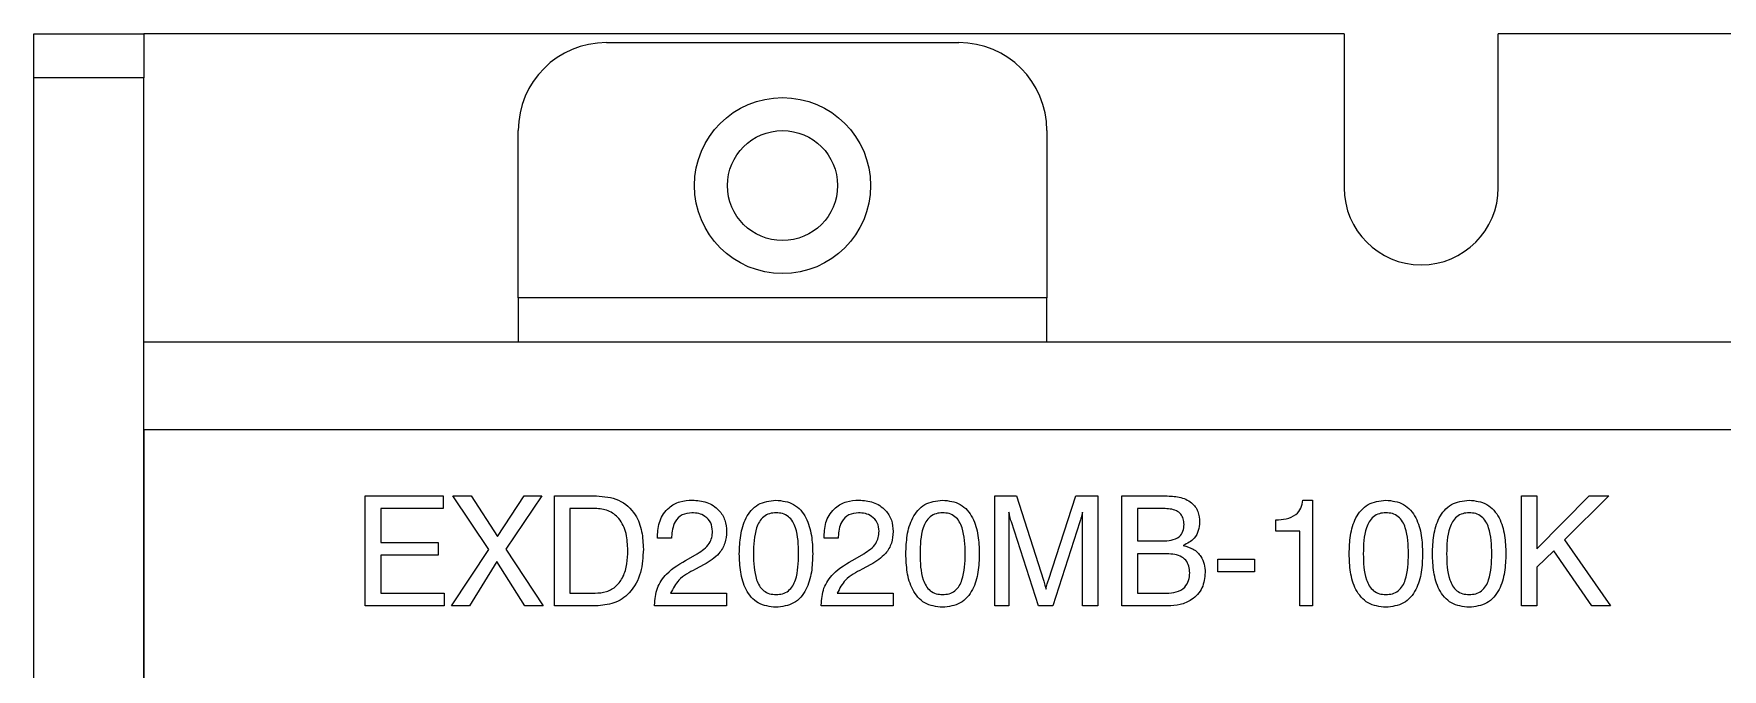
# Model space of a CAD drawing. Header units: millimetres. Extents: x -684 to 5961, y -1281 to 2539.
# Drawn here: x 2779.34 to 2817.68, y -451.06 to -436.61 of the extents above; entities that cross this region are included whole.
import ezdxf

# ---------------------------------------------------------------- set-up
doc = ezdxf.new("R2010")
doc.units = ezdxf.units.MM
doc.header["$LTSCALE"] = 5
doc.header["$MEASUREMENT"] = 0
doc.layers.get('0').update_dxf_attribs({"linetype": 'CONTINUOUS'})

msp = doc.modelspace()

# ---------------------------------------------------------------- linework, layer by layer
for p, q in [((2779.342, -437.615), (2779.342, -436.615)), ((2779.342, -436.615), (2781.842, -436.615)), ((2781.842, -436.615), (2781.842, -437.615)), ((2809.092, -436.615), (2781.842, -436.615)), ((2809.092, -436.615), (2809.092, -440.115)), ((2812.592, -440.115), (2812.592, -436.615)), ((2834.342, -436.615), (2812.592, -436.615)), ((2792.342, -436.815), (2800.342, -436.815)), ((2781.842, -437.615), (2779.342, -437.615)), ((2779.342, -470.115), (2779.342, -437.615)), ((2781.842, -470.115), (2781.842, -437.615)), ((2790.342, -442.615), (2790.342, -438.815)), ((2802.342, -438.815), (2802.342, -442.615)), ((2802.342, -442.615), (2790.342, -442.615)), ((2790.342, -442.615), (2790.342, -443.615)), ((2802.342, -443.615), (2802.342, -442.615)), ((2781.842, -443.615), (2834.242, -443.615)), ((2833.342, -445.615), (2781.842, -445.615)), ((2781.842, -445.615), (2781.842, -470.365)), ((2786.868, -447.115), (2788.634, -447.115)), ((2786.868, -449.615), (2786.868, -447.115)), ((2788.634, -447.115), (2788.634, -447.403)), ((2788.855, -447.115), (2789.272, -447.115)), ((2789.671, -448.335), (2788.855, -447.115)), ((2789.272, -447.115), (2789.87, -448.04)), ((2789.87, -448.04), (2790.477, -447.115)), ((2790.874, -447.115), (2790.058, -448.328)), ((2790.477, -447.115), (2790.874, -447.115)), ((2791.163, -447.115), (2792.115, -447.115)), ((2791.163, -449.615), (2791.163, -447.115)), ((2801.163, -447.115), (2801.653, -447.115)), ((2801.163, -449.615), (2801.163, -447.115)), ((2801.653, -447.115), (2802.265, -449.027)), ((2802.38, -449.027), (2802.998, -447.115)), ((2802.998, -447.115), (2803.502, -447.115)), ((2803.502, -447.115), (2803.502, -449.615)), ((2804.047, -447.115), (2805.039, -447.115)), ((2804.047, -449.615), (2804.047, -447.115)), ((2808.158, -447.211), (2808.374, -447.211)), ((2808.374, -447.211), (2808.374, -449.615)), ((2813.118, -447.115), (2813.47, -447.115)), ((2813.118, -449.615), (2813.118, -447.115)), ((2813.47, -448.322), (2814.659, -447.115)), ((2813.47, -447.115), (2813.47, -448.322)), ((2815.105, -447.115), (2814.096, -448.116)), ((2814.659, -447.115), (2815.105, -447.115)), ((2787.22, -447.403), (2787.22, -448.172)), ((2788.634, -447.403), (2787.22, -447.403)), ((2791.515, -447.403), (2791.515, -449.326)), ((2792.086, -447.403), (2791.515, -447.403)), ((2801.483, -447.485), (2801.483, -449.615)), ((2802.156, -449.615), (2801.538, -447.704)), ((2803.093, -447.704), (2802.477, -449.615)), ((2803.15, -449.615), (2803.15, -447.485)), ((2804.995, -447.403), (2804.4, -447.403)), ((2804.4, -447.403), (2804.4, -448.14)), ((2807.541, -447.916), (2807.541, -447.66)), ((2793.502, -448.076), (2793.502, -448.035)), ((2793.823, -448.076), (2793.502, -448.076)), ((2793.823, -448.048), (2793.823, -448.076)), ((2797.284, -448.076), (2797.284, -448.035)), ((2797.605, -448.076), (2797.284, -448.076)), ((2797.605, -448.048), (2797.605, -448.076)), ((2808.086, -447.916), (2807.541, -447.916)), ((2808.086, -449.615), (2808.086, -447.916)), ((2814.096, -448.116), (2815.137, -449.615)), ((2787.22, -448.172), (2788.526, -448.172)), ((2787.22, -448.461), (2787.22, -449.326)), ((2788.526, -448.461), (2787.22, -448.461)), ((2788.526, -448.172), (2788.526, -448.461)), ((2788.823, -449.615), (2789.671, -448.335)), ((2790.058, -448.328), (2790.906, -449.615)), ((2794.207, -448.543), (2794.407, -448.431)), ((2797.989, -448.543), (2798.189, -448.431)), ((2804.4, -448.14), (2804.969, -448.14)), ((2804.4, -448.429), (2804.4, -449.326)), ((2805.021, -448.429), (2804.4, -448.429)), ((2813.852, -448.361), (2813.47, -448.739)), ((2814.72, -449.615), (2813.852, -448.361)), ((2789.855, -448.603), (2789.233, -449.615)), ((2790.492, -449.615), (2789.855, -448.603)), ((2794.565, -448.678), (2794.366, -448.781)), ((2798.348, -448.678), (2798.148, -448.781)), ((2806.227, -448.557), (2807.06, -448.557)), ((2806.227, -448.845), (2806.227, -448.557)), ((2807.06, -448.845), (2806.227, -448.845)), ((2807.06, -448.557), (2807.06, -448.845)), ((2813.47, -448.739), (2813.47, -449.615)), ((2788.663, -449.615), (2786.868, -449.615)), ((2787.22, -449.326), (2788.663, -449.326)), ((2788.663, -449.326), (2788.663, -449.615)), ((2789.233, -449.615), (2788.823, -449.615)), ((2790.906, -449.615), (2790.492, -449.615)), ((2792.102, -449.615), (2791.163, -449.615)), ((2791.515, -449.326), (2792.086, -449.326)), ((2793.438, -449.615), (2793.438, -449.595)), ((2795.073, -449.615), (2793.438, -449.615)), ((2793.801, -449.326), (2795.073, -449.326)), ((2795.073, -449.326), (2795.073, -449.615)), ((2797.22, -449.615), (2797.22, -449.595)), ((2798.855, -449.615), (2797.22, -449.615)), ((2797.583, -449.326), (2798.855, -449.326)), ((2798.855, -449.326), (2798.855, -449.615)), ((2801.483, -449.615), (2801.163, -449.615)), ((2802.477, -449.615), (2802.156, -449.615)), ((2803.502, -449.615), (2803.15, -449.615)), ((2805.087, -449.615), (2804.047, -449.615)), ((2804.4, -449.326), (2805.058, -449.326)), ((2808.374, -449.615), (2808.086, -449.615)), ((2813.47, -449.615), (2813.118, -449.615)), ((2815.137, -449.615), (2814.72, -449.615))]:
    msp.add_line(p, q)
for radius in [2, 1.25]:
    msp.add_circle((2796.342, -440.065), radius)
for centre, radius, start, end in [((2792.342, -438.815), 2, 90, 180), ((2800.342, -438.815), 2, 0, 90), ((2810.842, -440.115), 1.75, 180, 0)]:
    msp.add_arc(centre, radius, start, end)
for points, knots in [([(2792.115, -447.115), (2792.289, -447.129), (2792.635, -447.157), (2793.012, -447.502), (2793.163, -447.923), (2793.176, -448.193), (2793.182, -448.328)], [0, 0, 0, 0, 0.280007, 0.55813, 0.77873, 1, 1, 1, 1]), ([(2793.502, -448.035), (2793.511, -447.913), (2793.528, -447.671), (2793.729, -447.383), (2794.008, -447.23), (2794.197, -447.217), (2794.293, -447.211)], [0, 0, 0, 0, 0.2804185, 0.559343, 0.7793301, 1, 1, 1, 1]), ([(2794.293, -447.211), (2794.404, -447.219), (2794.627, -447.235), (2794.895, -447.413), (2795.052, -447.661), (2795.066, -447.836), (2795.073, -447.923)], [0, 0, 0, 0, 0.280426, 0.559687, 0.779583, 1, 1, 1, 1]), ([(2795.361, -448.431), (2795.366, -448.292), (2795.375, -448.014), (2795.471, -447.673), (2795.624, -447.439), (2795.839, -447.253), (2796.051, -447.228), (2796.192, -447.211)], [0, 0, 0, 0, 0.25095, 0.501238, 0.626585, 0.75176, 1, 1, 1, 1]), ([(2796.192, -447.211), (2796.333, -447.227), (2796.546, -447.252), (2796.762, -447.438), (2796.917, -447.671), (2797.014, -448.014), (2797.023, -448.292), (2797.028, -448.431)], [0, 0, 0, 0, 0.24832, 0.373489, 0.498826, 0.749057, 1, 1, 1, 1]), ([(2797.284, -448.035), (2797.293, -447.913), (2797.31, -447.671), (2797.511, -447.383), (2797.79, -447.23), (2797.979, -447.217), (2798.075, -447.211)], [0, 0, 0, 0, 0.280418, 0.559343, 0.77933, 1, 1, 1, 1]), ([(2798.075, -447.211), (2798.186, -447.219), (2798.409, -447.235), (2798.677, -447.413), (2798.834, -447.661), (2798.848, -447.836), (2798.855, -447.923)], [0, 0, 0, 0, 0.280426, 0.559687, 0.779583, 1, 1, 1, 1]), ([(2799.143, -448.431), (2799.148, -448.292), (2799.157, -448.014), (2799.253, -447.673), (2799.406, -447.439), (2799.621, -447.253), (2799.833, -447.228), (2799.974, -447.211)], [0, 0, 0, 0, 0.25095, 0.501238, 0.626585, 0.75176, 1, 1, 1, 1]), ([(2799.974, -447.211), (2800.115, -447.227), (2800.328, -447.252), (2800.544, -447.438), (2800.699, -447.671), (2800.796, -448.014), (2800.805, -448.292), (2800.81, -448.431)], [0, 0, 0, 0, 0.24832, 0.373489, 0.498826, 0.749057, 1, 1, 1, 1]), ([(2805.039, -447.115), (2805.143, -447.119), (2805.349, -447.127), (2805.628, -447.239), (2805.793, -447.466), (2805.804, -447.63), (2805.81, -447.713)], [0, 0, 0, 0, 0.281273, 0.56065, 0.779715, 1, 1, 1, 1]), ([(2807.541, -447.66), (2807.62, -447.656), (2807.779, -447.648), (2807.994, -447.565), (2808.125, -447.397), (2808.147, -447.273), (2808.158, -447.211)], [0, 0, 0, 0, 0.281064, 0.560363, 0.779679, 1, 1, 1, 1]), ([(2809.207, -448.431), (2809.212, -448.292), (2809.221, -448.014), (2809.317, -447.673), (2809.47, -447.439), (2809.685, -447.253), (2809.897, -447.228), (2810.038, -447.211)], [0, 0, 0, 0, 0.25095, 0.501238, 0.626585, 0.75176, 1, 1, 1, 1]), ([(2810.038, -447.211), (2810.179, -447.227), (2810.392, -447.252), (2810.609, -447.438), (2810.763, -447.671), (2810.86, -448.014), (2810.869, -448.292), (2810.874, -448.431)], [0, 0, 0, 0, 0.24832, 0.373489, 0.498826, 0.749057, 1, 1, 1, 1]), ([(2811.098, -448.431), (2811.103, -448.292), (2811.112, -448.014), (2811.208, -447.673), (2811.361, -447.439), (2811.576, -447.253), (2811.788, -447.228), (2811.929, -447.211)], [0, 0, 0, 0, 0.25095, 0.501238, 0.626585, 0.75176, 1, 1, 1, 1]), ([(2811.929, -447.211), (2812.07, -447.227), (2812.283, -447.252), (2812.5, -447.438), (2812.654, -447.671), (2812.751, -448.014), (2812.76, -448.292), (2812.765, -448.431)], [0, 0, 0, 0, 0.24832, 0.373489, 0.498826, 0.749057, 1, 1, 1, 1]), ([(2792.829, -448.354), (2792.823, -448.226), (2792.812, -447.971), (2792.665, -447.633), (2792.39, -447.427), (2792.188, -447.411), (2792.086, -447.403)], [0, 0, 0, 0, 0.2811769, 0.5605901, 0.7797941, 1, 1, 1, 1]), ([(2794.285, -447.499), (2794.209, -447.507), (2794.056, -447.524), (2793.852, -447.731), (2793.834, -447.928), (2793.823, -448.048)], [0, 0, 0, 0, 0.280554, 0.560287, 1, 1, 1, 1]), ([(2794.752, -447.921), (2794.745, -447.854), (2794.732, -447.721), (2794.599, -447.578), (2794.442, -447.508), (2794.337, -447.502), (2794.285, -447.499)], [0, 0, 0, 0, 0.279581, 0.558527, 0.779022, 1, 1, 1, 1]), ([(2796.195, -447.499), (2796.144, -447.503), (2796.044, -447.51), (2795.908, -447.582), (2795.81, -447.699), (2795.692, -447.976), (2795.686, -448.229), (2795.682, -448.431)], [0, 0, 0, 0, 0.125077, 0.249857, 0.374791, 0.500055, 1, 1, 1, 1]), ([(2796.707, -448.431), (2796.703, -448.229), (2796.697, -447.976), (2796.58, -447.698), (2796.482, -447.581), (2796.345, -447.509), (2796.245, -447.503), (2796.195, -447.499)], [0, 0, 0, 0, 0.499905, 0.625168, 0.750087, 0.874874, 1, 1, 1, 1]), ([(2798.067, -447.499), (2797.991, -447.507), (2797.838, -447.524), (2797.634, -447.731), (2797.616, -447.928), (2797.605, -448.048)], [0, 0, 0, 0, 0.280554, 0.560287, 1, 1, 1, 1]), ([(2798.534, -447.921), (2798.527, -447.854), (2798.514, -447.721), (2798.381, -447.578), (2798.224, -447.508), (2798.119, -447.502), (2798.067, -447.499)], [0, 0, 0, 0, 0.279581, 0.558527, 0.779022, 1, 1, 1, 1]), ([(2799.977, -447.499), (2799.927, -447.503), (2799.826, -447.51), (2799.69, -447.582), (2799.592, -447.699), (2799.474, -447.976), (2799.468, -448.229), (2799.464, -448.431)], [0, 0, 0, 0, 0.125077, 0.249857, 0.374791, 0.500055, 1, 1, 1, 1]), ([(2800.489, -448.431), (2800.485, -448.229), (2800.479, -447.976), (2800.362, -447.698), (2800.264, -447.581), (2800.127, -447.509), (2800.027, -447.503), (2799.977, -447.499)], [0, 0, 0, 0, 0.499905, 0.625168, 0.750087, 0.874874, 1, 1, 1, 1]), ([(2801.538, -447.704), (2801.526, -447.663), (2801.503, -447.591), (2801.489, -447.517), (2801.483, -447.485)], [0, 0, 0, 0, 0.559941, 1, 1, 1, 1]), ([(2803.15, -447.485), (2803.14, -447.526), (2803.124, -447.6), (2803.102, -447.672), (2803.093, -447.704)], [0, 0, 0, 0, 0.559971, 1, 1, 1, 1]), ([(2805.457, -447.763), (2805.455, -447.721), (2805.45, -447.637), (2805.391, -447.522), (2805.238, -447.414), (2805.095, -447.408), (2804.995, -447.403)], [0, 0, 0, 0, 0.187336, 0.37388, 0.560489, 1, 1, 1, 1]), ([(2805.81, -447.713), (2805.805, -447.777), (2805.796, -447.907), (2805.682, -448.119), (2805.531, -448.197), (2805.439, -448.244)], [0, 0, 0, 0, 0.281014, 0.56143, 1, 1, 1, 1]), ([(2810.041, -447.499), (2809.991, -447.503), (2809.891, -447.51), (2809.754, -447.582), (2809.657, -447.699), (2809.538, -447.976), (2809.532, -448.229), (2809.528, -448.431)], [0, 0, 0, 0, 0.125077, 0.249857, 0.374791, 0.500055, 1, 1, 1, 1]), ([(2810.554, -448.431), (2810.549, -448.229), (2810.543, -447.976), (2810.426, -447.698), (2810.328, -447.581), (2810.191, -447.509), (2810.091, -447.503), (2810.041, -447.499)], [0, 0, 0, 0, 0.4999053, 0.6251684, 0.7500875, 0.8748739, 1, 1, 1, 1]), ([(2811.932, -447.499), (2811.882, -447.503), (2811.782, -447.51), (2811.645, -447.582), (2811.548, -447.699), (2811.429, -447.976), (2811.423, -448.229), (2811.419, -448.431)], [0, 0, 0, 0, 0.125077, 0.249857, 0.374791, 0.500055, 1, 1, 1, 1]), ([(2812.445, -448.431), (2812.44, -448.229), (2812.434, -447.976), (2812.317, -447.698), (2812.219, -447.581), (2812.082, -447.509), (2811.982, -447.503), (2811.932, -447.499)], [0, 0, 0, 0, 0.4999053, 0.6251684, 0.7500875, 0.8748739, 1, 1, 1, 1]), ([(2794.407, -448.431), (2794.511, -448.363), (2794.655, -448.268), (2794.743, -448.064), (2794.749, -447.969), (2794.752, -447.921)], [0, 0, 0, 0, 0.558122, 0.779032, 1, 1, 1, 1]), ([(2795.073, -447.923), (2795.066, -448.013), (2795.051, -448.193), (2794.884, -448.48), (2794.686, -448.603), (2794.565, -448.678)], [0, 0, 0, 0, 0.280304, 0.56021, 1, 1, 1, 1]), ([(2798.189, -448.431), (2798.293, -448.363), (2798.437, -448.268), (2798.525, -448.064), (2798.531, -447.969), (2798.534, -447.921)], [0, 0, 0, 0, 0.558122, 0.779032, 1, 1, 1, 1]), ([(2798.855, -447.923), (2798.848, -448.013), (2798.833, -448.193), (2798.666, -448.48), (2798.468, -448.603), (2798.348, -448.678)], [0, 0, 0, 0, 0.280304, 0.56021, 1, 1, 1, 1]), ([(2804.969, -448.14), (2805.035, -448.138), (2805.166, -448.133), (2805.346, -448.067), (2805.448, -447.919), (2805.454, -447.815), (2805.457, -447.763)], [0, 0, 0, 0, 0.281369, 0.560559, 0.779458, 1, 1, 1, 1]), ([(2792.086, -449.326), (2792.173, -449.32), (2792.347, -449.309), (2792.582, -449.176), (2792.741, -448.944), (2792.819, -448.66), (2792.826, -448.456), (2792.829, -448.354)], [0, 0, 0, 0, 0.186764, 0.3728327, 0.5591381, 0.7793354, 1, 1, 1, 1]), ([(2793.182, -448.328), (2793.172, -448.506), (2793.153, -448.862), (2792.915, -449.317), (2792.522, -449.583), (2792.242, -449.604), (2792.102, -449.615)], [0, 0, 0, 0, 0.280936, 0.560148, 0.779663, 1, 1, 1, 1]), ([(2796.192, -449.647), (2796.051, -449.63), (2795.84, -449.606), (2795.625, -449.42), (2795.471, -449.188), (2795.375, -448.847), (2795.366, -448.57), (2795.361, -448.431)], [0, 0, 0, 0, 0.248318, 0.373488, 0.498815, 0.749079, 1, 1, 1, 1]), ([(2795.682, -448.431), (2795.686, -448.633), (2795.692, -448.885), (2795.81, -449.161), (2795.909, -449.277), (2796.045, -449.348), (2796.145, -449.355), (2796.195, -449.358)], [0, 0, 0, 0, 0.4999, 0.625162, 0.750085, 0.874883, 1, 1, 1, 1]), ([(2797.028, -448.431), (2797.023, -448.57), (2797.013, -448.848), (2796.916, -449.189), (2796.762, -449.422), (2796.545, -449.607), (2796.333, -449.631), (2796.192, -449.647)], [0, 0, 0, 0, 0.250904, 0.501105, 0.626433, 0.751621, 1, 1, 1, 1]), ([(2796.195, -449.358), (2796.245, -449.355), (2796.344, -449.349), (2796.481, -449.278), (2796.579, -449.162), (2796.697, -448.885), (2796.703, -448.633), (2796.707, -448.431)], [0, 0, 0, 0, 0.125106, 0.249966, 0.3749, 0.500145, 1, 1, 1, 1]), ([(2799.974, -449.647), (2799.833, -449.63), (2799.622, -449.606), (2799.407, -449.42), (2799.253, -449.188), (2799.157, -448.847), (2799.148, -448.57), (2799.143, -448.431)], [0, 0, 0, 0, 0.2483184, 0.373488, 0.4988149, 0.7490793, 1, 1, 1, 1]), ([(2799.464, -448.431), (2799.468, -448.633), (2799.474, -448.885), (2799.593, -449.161), (2799.691, -449.277), (2799.827, -449.348), (2799.927, -449.355), (2799.977, -449.358)], [0, 0, 0, 0, 0.4999, 0.625162, 0.750085, 0.874883, 1, 1, 1, 1]), ([(2800.81, -448.431), (2800.805, -448.57), (2800.795, -448.848), (2800.698, -449.189), (2800.544, -449.422), (2800.327, -449.607), (2800.115, -449.631), (2799.974, -449.647)], [0, 0, 0, 0, 0.250904, 0.501105, 0.626433, 0.751621, 1, 1, 1, 1]), ([(2799.977, -449.358), (2800.027, -449.355), (2800.126, -449.349), (2800.263, -449.278), (2800.361, -449.162), (2800.479, -448.885), (2800.485, -448.633), (2800.489, -448.431)], [0, 0, 0, 0, 0.125106, 0.249966, 0.3749, 0.500145, 1, 1, 1, 1]), ([(2805.586, -448.863), (2805.583, -448.812), (2805.577, -448.711), (2805.506, -448.569), (2805.317, -448.44), (2805.143, -448.434), (2805.021, -448.429)], [0, 0, 0, 0, 0.187338, 0.373829, 0.560349, 1, 1, 1, 1]), ([(2805.439, -448.244), (2805.518, -448.265), (2805.675, -448.308), (2805.842, -448.472), (2805.927, -448.665), (2805.934, -448.792), (2805.938, -448.856)], [0, 0, 0, 0, 0.2799743, 0.5592255, 0.7794396, 1, 1, 1, 1]), ([(2810.038, -449.647), (2809.898, -449.63), (2809.686, -449.606), (2809.471, -449.42), (2809.317, -449.188), (2809.221, -448.847), (2809.212, -448.57), (2809.207, -448.431)], [0, 0, 0, 0, 0.248318, 0.373488, 0.498815, 0.749079, 1, 1, 1, 1]), ([(2809.528, -448.431), (2809.532, -448.633), (2809.538, -448.885), (2809.657, -449.161), (2809.755, -449.277), (2809.891, -449.348), (2809.991, -449.355), (2810.041, -449.358)], [0, 0, 0, 0, 0.4999, 0.625162, 0.750085, 0.874883, 1, 1, 1, 1]), ([(2810.874, -448.431), (2810.869, -448.57), (2810.86, -448.848), (2810.763, -449.189), (2810.608, -449.422), (2810.391, -449.607), (2810.179, -449.631), (2810.038, -449.647)], [0, 0, 0, 0, 0.250904, 0.501105, 0.626433, 0.751621, 1, 1, 1, 1]), ([(2810.041, -449.358), (2810.091, -449.355), (2810.191, -449.349), (2810.328, -449.278), (2810.426, -449.162), (2810.543, -448.885), (2810.549, -448.633), (2810.554, -448.431)], [0, 0, 0, 0, 0.125106, 0.249966, 0.3749, 0.500145, 1, 1, 1, 1]), ([(2811.929, -449.647), (2811.789, -449.63), (2811.577, -449.606), (2811.362, -449.42), (2811.208, -449.188), (2811.112, -448.847), (2811.103, -448.57), (2811.098, -448.431)], [0, 0, 0, 0, 0.248318, 0.373488, 0.498815, 0.749079, 1, 1, 1, 1]), ([(2811.419, -448.431), (2811.423, -448.633), (2811.429, -448.885), (2811.548, -449.161), (2811.646, -449.277), (2811.782, -449.348), (2811.882, -449.355), (2811.932, -449.358)], [0, 0, 0, 0, 0.4999, 0.625162, 0.750085, 0.874883, 1, 1, 1, 1]), ([(2812.765, -448.431), (2812.76, -448.57), (2812.751, -448.848), (2812.654, -449.189), (2812.499, -449.422), (2812.282, -449.607), (2812.07, -449.631), (2811.929, -449.647)], [0, 0, 0, 0, 0.250904, 0.501105, 0.626433, 0.751621, 1, 1, 1, 1]), ([(2811.932, -449.358), (2811.982, -449.355), (2812.082, -449.349), (2812.219, -449.278), (2812.317, -449.162), (2812.434, -448.885), (2812.44, -448.633), (2812.445, -448.431)], [0, 0, 0, 0, 0.125106, 0.249966, 0.3749, 0.500145, 1, 1, 1, 1]), ([(2793.438, -449.595), (2793.448, -449.465), (2793.468, -449.205), (2793.741, -448.811), (2794.03, -448.645), (2794.207, -448.543)], [0, 0, 0, 0, 0.279996, 0.559198, 1, 1, 1, 1]), ([(2794.366, -448.781), (2794.228, -448.852), (2793.983, -448.978), (2793.856, -449.22), (2793.801, -449.326)], [0, 0, 0, 0, 0.562606, 1, 1, 1, 1]), ([(2797.22, -449.595), (2797.23, -449.465), (2797.25, -449.205), (2797.523, -448.811), (2797.812, -448.645), (2797.989, -448.543)], [0, 0, 0, 0, 0.279996, 0.559198, 1, 1, 1, 1]), ([(2798.148, -448.781), (2798.01, -448.852), (2797.766, -448.978), (2797.638, -449.22), (2797.583, -449.326)], [0, 0, 0, 0, 0.562606, 1, 1, 1, 1]), ([(2805.058, -449.326), (2805.133, -449.323), (2805.282, -449.315), (2805.475, -449.213), (2805.574, -449.04), (2805.582, -448.922), (2805.586, -448.863)], [0, 0, 0, 0, 0.280992, 0.559746, 0.779363, 1, 1, 1, 1]), ([(2805.938, -448.856), (2805.926, -448.977), (2805.901, -449.219), (2805.66, -449.48), (2805.371, -449.599), (2805.182, -449.61), (2805.087, -449.615)], [0, 0, 0, 0, 0.279612, 0.558412, 0.778921, 1, 1, 1, 1]), ([(2802.265, -449.027), (2802.277, -449.065), (2802.3, -449.133), (2802.317, -449.202), (2802.324, -449.233)], [0, 0, 0, 0, 0.560057, 1, 1, 1, 1]), ([(2802.324, -449.233), (2802.333, -449.194), (2802.348, -449.124), (2802.37, -449.057), (2802.38, -449.027)], [0, 0, 0, 0, 0.56001, 1, 1, 1, 1])]:
    msp.add_open_spline(points, degree=3, knots=knots)

doc.saveas('drawing.dxf')
